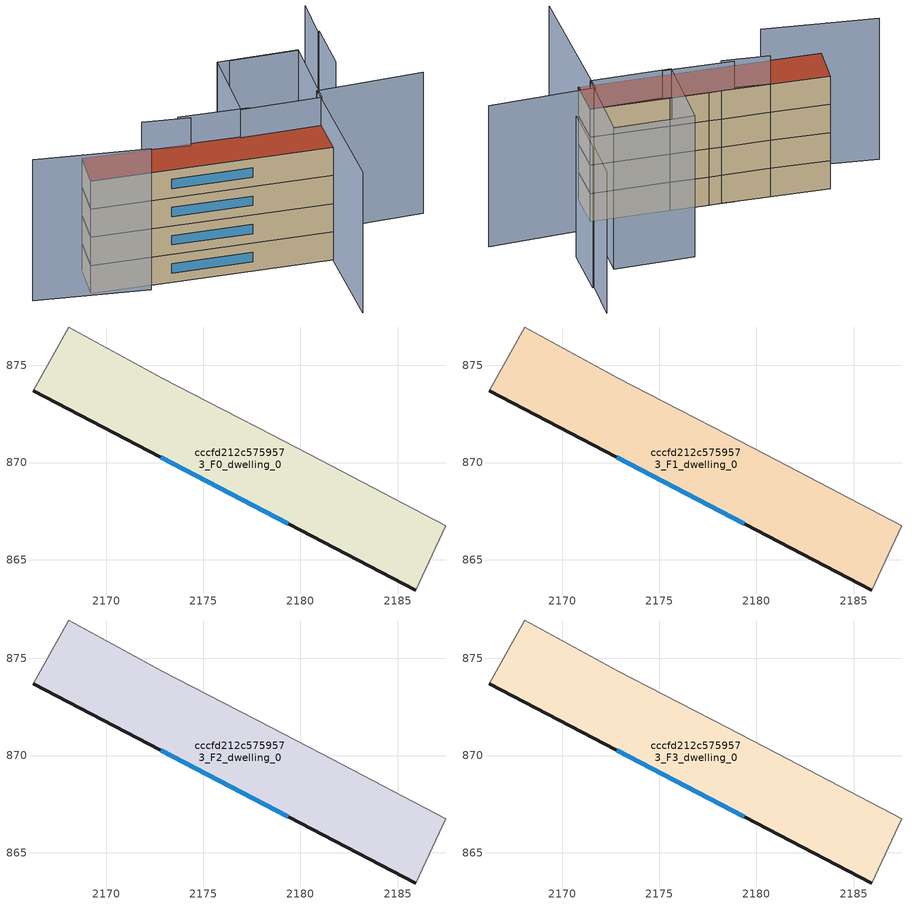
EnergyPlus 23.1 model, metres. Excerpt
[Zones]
cccfd212c5759573_F0_dwelling_0
 floor ground (EU_floor_Construction): 2181.03,870.11 2187.48,866.75 2185.93,863.44 2166.23,873.69 2168.06,876.98 2172.87,874.35 2176.81,872.32 2177.83,871.79 z0
 wall outside (EU_wall_Construction): 2166.23,873.69 2185.93,863.44 z0:3
 wall adiabatic (EU_wall_Construction): 2185.93,863.44 2187.48,866.75 2181.03,870.11 2177.83,871.79 2176.81,872.32 2172.87,874.35 2168.06,876.98 2166.23,873.69 z0:3
 window (EU_Window_Construction): 2172.8,870.27 2179.37,866.86 z1:2
cccfd212c5759573_F1_dwelling_0
 floor to cccfd212c5759573_F0_dwelling_0 (EU_floor_Construction): 2181.03,870.11 2187.48,866.75 2185.93,863.44 2166.23,873.69 2168.05,876.98 2172.87,874.35 2176.81,872.32 2177.83,871.79 z3
 wall outside (EU_wall_Construction): 2166.23,873.69 2185.93,863.44 z3:6
 wall adiabatic (EU_wall_Construction): 2185.93,863.44 2187.48,866.75 2181.03,870.11 2177.83,871.79 2176.81,872.32 2172.87,874.35 2168.06,876.98 2166.23,873.69 z3:6
 window (EU_Window_Construction): 2172.8,870.27 2179.37,866.86 z4:5
cccfd212c5759573_F2_dwelling_0
 floor to cccfd212c5759573_F1_dwelling_0 (EU_floor_Construction): 2181.03,870.11 2187.48,866.75 2185.93,863.44 2166.23,873.69 2168.05,876.98 2172.87,874.35 2176.81,872.32 2177.83,871.79 z6
 wall outside (EU_wall_Construction): 2166.23,873.69 2185.93,863.44 z6:9
 wall adiabatic (EU_wall_Construction): 2185.93,863.44 2187.48,866.75 2181.03,870.11 2177.83,871.79 2176.81,872.32 2172.87,874.35 2168.06,876.98 2166.23,873.69 z6:9
 window (EU_Window_Construction): 2172.8,870.27 2179.37,866.86 z7:8
cccfd212c5759573_F3_dwelling_0
 floor to cccfd212c5759573_F2_dwelling_0 (EU_floor_Construction): 2181.03,870.11 2187.48,866.75 2185.93,863.44 2166.23,873.69 2168.05,876.98 2172.87,874.35 2176.81,872.32 2177.83,871.79 z9
 wall outside (EU_wall_Construction): 2166.23,873.69 2185.93,863.44 z9:12
 wall adiabatic (EU_wall_Construction): 2185.93,863.44 2187.48,866.75 2181.03,870.11 2177.83,871.79 2176.81,872.32 2172.87,874.35 2168.06,876.98 2166.23,873.69 z9:12
 window (EU_Window_Construction): 2172.8,870.27 2179.37,866.86 z10:11
 roof outside (EU_roof_Construction): 2185.93,863.44 2187.48,866.75 2181.03,870.11 2177.83,871.79 2176.81,872.32 2172.87,874.35 2168.06,876.98 2166.23,873.69 z12
shading: 2182.2,855.36 2187.85,867.83 / 2187.85,867.83 2196.84,863.76 / 2192.15,870.18 2194.31,874.8 / 2194.19,874.86 2196.09,878.68 / 2181.56,869.78 2175.81,872.86 / 2190.91,873.75 2185.26,876.57 / 2176.64,872.04 2172.87,874.35 / 2170.66,870.65 2161.66,876.29 / 2190.95,873.83 2187.48,866.75 / 2187.48,866.75 2180.79,870.03 / 2180.79,870.03 2184.26,877.11 / 2184.26,877.11 2190.95,873.83 z0:15
[Building]
EU S2 Campaign: North Axis=0; Terrain=City; Solar Distribution=FullExterior
[Site:Location]
Bologna: Latitude=44.5; Longitude=11.25; Time Zone=1; Elevation=37
[SizingPeriod:WeatherFileDays]
AnnualSizingPeriod: Begin Month=1; Begin Day of Month=1; End Month=12; End Day of Month=31; Day of Week for Start Day=Monday; Use Weather File Daylight Saving Period=No; Use Weather File Rain and Snow Indicators=No
[MATERIAL]
EU_InternalMass_Material: Roughness=MediumRough; Thickness=0.1; Conductivity=1; Density=1800; Specific Heat=900; Thermal Absorptance=0.9; Solar Absorptance=0.7; Visible Absorptance=0.7
[MATERIAL:NOMASS] Roughness=MediumRough; Thermal Absorptance=0.9; Solar Absorptance=0.7; Visible Absorptance=0.7
Name | Thermal Resistance
EU_wall_NoMass | 0.937881
EU_roof_NoMass | 0.548572
EU_floor_NoMass | 0.71348
[WINDOWMATERIAL:SIMPLEGLAZINGSYSTEM]
EU_Window_SimpleGlazing: UFactor=4.25633; Solar Heat Gain Coefficient=0.85; Visible Transmittance=0.85
[CONSTRUCTION]
EU_wall_Construction: EU_wall_NoMass
EU_roof_Construction: EU_roof_NoMass
EU_floor_Construction: EU_floor_NoMass
EU_Window_Construction: EU_Window_SimpleGlazing
EU_InternalMass_Construction: EU_InternalMass_Material
[ZONE] Type=1; Multiplier=1; Ceiling Height=autocalculate; Floor Area=autocalculate; Part of Total Floor Area=Yes
Name | Volume
cccfd212c5759573_F0_dwelling_0 | 243.202
cccfd212c5759573_F1_dwelling_0; cccfd212c5759573_F2_dwelling_0; cccfd212c5759573_F3_dwelling_0 | 243.204
[INTERNALMASS] Construction=EU_InternalMass_Construction; Surface Area=81.0677
Name | Zone or ZoneList
cccfd212c5759573_F0_dwelling_0_EU_InternalMass | cccfd212c5759573_F0_dwelling_0
cccfd212c5759573_F1_dwelling_0_EU_InternalMass | cccfd212c5759573_F1_dwelling_0
cccfd212c5759573_F2_dwelling_0_EU_InternalMass | cccfd212c5759573_F2_dwelling_0
cccfd212c5759573_F3_dwelling_0_EU_InternalMass | cccfd212c5759573_F3_dwelling_0
[OTHEREQUIPMENT] Fuel Type=Electricity; Design Level Calculation Method=Watts/Area; Power per Zone Floor Area=1; Fraction Latent=0; Fraction Radiant=0; Fraction Lost=0; Carbon Dioxide Generation Rate=0; EndUse Subcategory=EU_Step8_InternalGains
Name | Zone or ZoneList or Space or SpaceList | Schedule
EU_Step8_InternalGain_cccfd212c5759573_F0_dwelling_0_f000 | cccfd212c5759573_F0_dwelling_0 | EU_Step8_GainSchedule_cccfd212c5759573_F0_dwelling_0_f000
EU_Step8_InternalGain_cccfd212c5759573_F1_dwelling_0_f000 | cccfd212c5759573_F1_dwelling_0 | EU_Step8_GainSchedule_cccfd212c5759573_F1_dwelling_0_f000
EU_Step8_InternalGain_cccfd212c5759573_F2_dwelling_0_f000 | cccfd212c5759573_F2_dwelling_0 | EU_Step8_GainSchedule_cccfd212c5759573_F2_dwelling_0_f000
EU_Step8_InternalGain_cccfd212c5759573_F3_dwelling_0_f000 | cccfd212c5759573_F3_dwelling_0 | EU_Step8_GainSchedule_cccfd212c5759573_F3_dwelling_0_f000
[ZONEVENTILATION:DESIGNFLOWRATE] Schedule=EU_AlwaysOn; Design Flow Rate Calculation Method=AirChanges/Hour; Air Changes per Hour=0.687892; Ventilation Type=Natural; Fan Pressure Rise=0; Fan Total Efficiency=1; Constant Term Coefficient=1; Temperature Term Coefficient=0; Velocity Term Coefficient=0; Velocity Squared Term Coefficient=0; Minimum Indoor Temperature=-100; Maximum Indoor Temperature=100; Delta Temperature=-100; Minimum Outdoor Temperature=-100; Maximum Outdoor Temperature=100; Maximum Wind Speed=40
Name | Zone or ZoneList or Space or SpaceList
EU_ConstantAir_cccfd212c5759573_F0_dwelling_0 | cccfd212c5759573_F0_dwelling_0
EU_ConstantAir_cccfd212c5759573_F1_dwelling_0 | cccfd212c5759573_F1_dwelling_0
EU_ConstantAir_cccfd212c5759573_F2_dwelling_0 | cccfd212c5759573_F2_dwelling_0
EU_ConstantAir_cccfd212c5759573_F3_dwelling_0 | cccfd212c5759573_F3_dwelling_0
[HVACTEMPLATE:THERMOSTAT] Constant Heating Setpoint=20; Constant Cooling Setpoint=50
EU_HeatOnly_cccfd212c5759573_F0_dwelling_0; EU_HeatOnly_cccfd212c5759573_F1_dwelling_0; EU_HeatOnly_cccfd212c5759573_F2_dwelling_0; EU_HeatOnly_cccfd212c5759573_F3_dwelling_0
[HVACTEMPLATE:ZONE:IDEALLOADSAIRSYSTEM] System Availability Schedule=EU_AlwaysOn; Maximum Heating Supply Air Temperature=50; Minimum Cooling Supply Air Temperature=13; Maximum Heating Supply Air Humidity Ratio=0.0156; Minimum Cooling Supply Air Humidity Ratio=0.0077; Heating Limit=NoLimit; Cooling Limit=NoLimit; Heating Availability Schedule=EU_AlwaysOn; Cooling Availability Schedule=EU_CoolingOff; Dehumidification Control Type=ConstantSensibleHeatRatio; Cooling Sensible Heat Ratio=0.7; Dehumidification Setpoint=60; Humidification Control Type=None; Humidification Setpoint=30; Outdoor Air Method=None; Outdoor Air Flow Rate per Person=0.00944; Outdoor Air Flow Rate per Zone Floor Area=0; Outdoor Air Flow Rate per Zone=0; Demand Controlled Ventilation Type=None; Outdoor Air Economizer Type=NoEconomizer; Heat Recovery Type=None; Sensible Heat Recovery Effectiveness=0.7; Latent Heat Recovery Effectiveness=0.65
Name | Template Thermostat
cccfd212c5759573_F0_dwelling_0 | EU_HeatOnly_cccfd212c5759573_F0_dwelling_0
cccfd212c5759573_F1_dwelling_0 | EU_HeatOnly_cccfd212c5759573_F1_dwelling_0
cccfd212c5759573_F2_dwelling_0 | EU_HeatOnly_cccfd212c5759573_F2_dwelling_0
cccfd212c5759573_F3_dwelling_0 | EU_HeatOnly_cccfd212c5759573_F3_dwelling_0
[SIZING:ZONE] Zone Cooling Design Supply Air Temperature Input Method=SupplyAirTemperature; Zone Cooling Design Supply Air Temperature=13; Zone Heating Design Supply Air Temperature Input Method=SupplyAirTemperature; Zone Heating Design Supply Air Temperature=50; Zone Cooling Design Supply Air Humidity Ratio=0.008; Zone Heating Design Supply Air Humidity Ratio=0.008; Cooling Design Air Flow Method=DesignDay; Cooling Design Air Flow Rate=0; Cooling Minimum Air Flow per Zone Floor Area=0.000762; Cooling Minimum Air Flow=0; Cooling Minimum Air Flow Fraction=0.2; Heating Design Air Flow Method=DesignDay; Heating Design Air Flow Rate=0; Heating Maximum Air Flow per Zone Floor Area=0.002032; Heating Maximum Air Flow=0.141576; Heating Maximum Air Flow Fraction=0.3; Account for Dedicated Outdoor Air System=No; Dedicated Outdoor Air System Control Strategy=NeutralSupplyAir; Dedicated Outdoor Air Low Setpoint Temperature for Design=autosize; Dedicated Outdoor Air High Setpoint Temperature for Design=autosize; Zone Load Sizing Method=Sensible Load Only No Latent Load; Zone Latent Cooling Design Supply Air Humidity Ratio Input Method=HumidityRatioDifference; Zone Cooling Design Supply Air Humidity Ratio Difference=0.005; Zone Latent Heating Design Supply Air Humidity Ratio Input Method=HumidityRatioDifference; Zone Humidification Design Supply Air Humidity Ratio Difference=0.005
cccfd212c5759573_F0_dwelling_0; cccfd212c5759573_F1_dwelling_0; cccfd212c5759573_F2_dwelling_0; cccfd212c5759573_F3_dwelling_0
[SCHEDULE:CONSTANT]
Name | Hourly Value
EU_AlwaysOn | 1
EU_CoolingOff | 0
[SCHEDULE:FILE] Column Number=1; Rows to Skip at Top=0; Number of Hours of Data=8760; Column Separator=Comma; Interpolate to Timestep=No; Minutes per Item=60; Adjust Schedule for Daylight Savings=Yes
Name | File
EU_Step8_GainSchedule_cccfd212c5759573_F0_dwelling_0_f000 | ../../schedules/cccfd212c5759573/cccfd212c5759573_F0_dwelling_0_f000_gain.csv
EU_Step8_GainSchedule_cccfd212c5759573_F1_dwelling_0_f000 | ../../schedules/cccfd212c5759573/cccfd212c5759573_F1_dwelling_0_f000_gain.csv
EU_Step8_GainSchedule_cccfd212c5759573_F2_dwelling_0_f000 | ../../schedules/cccfd212c5759573/cccfd212c5759573_F2_dwelling_0_f000_gain.csv
EU_Step8_GainSchedule_cccfd212c5759573_F3_dwelling_0_f000 | ../../schedules/cccfd212c5759573/cccfd212c5759573_F3_dwelling_0_f000_gain.csv
